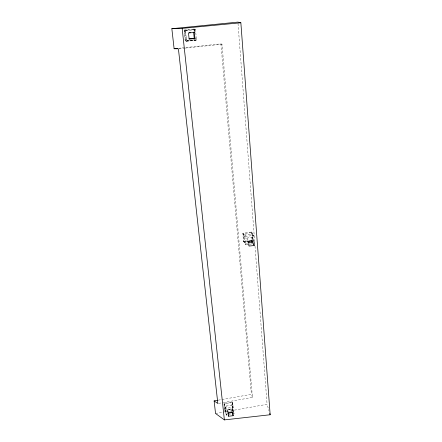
<?xml version="1.0" encoding="UTF-8"?>
<svg xmlns="http://www.w3.org/2000/svg" width="442" height="442" viewBox="0 0 442 442"><rect width="100%" height="100%" fill="white"/><g stroke="black" fill="none" stroke-linecap="round" stroke-linejoin="round"><path stroke-width="0.33" stroke-dasharray="2.21 1.66" d="M195.552 37.835L196.546 40.272L195.386 39.78L188.148 40.625L186.596 41.294L185.568 40.786L184.458 30.354L194.331 29.36L195.486 29.702L196.546 40.272L186.596 41.294L185.391 32.747L185.474 30.713L184.038 30.045L185.215 41.067L195.579 40.001L185.215 41.067M247.846 241.282L243.531 241.824L242.813 233.249L251.857 231.962L252.432 240.619M227.542 414.834L226.243 415.066L227.243 412.347L224.663 410.264L223.923 403.358L232.116 401.911L232.702 409.121L234.045 413.668L232.094 414.016M186.032 38.808L185.568 40.786L188.148 40.625M194.53 31.31L194.331 29.36L192.822 29.946L195.486 29.702L194.939 31.78L194.469 28.995L184.038 30.045M232.116 401.911L232.812 408.817L231.718 411.546M226.243 415.066L225.613 411.353L224.989 410.491L232.702 409.121L234.045 413.668L233.382 407.082L225.547 408.474L224.293 403.955L225.547 408.474L226.243 415.066L224.989 410.491L224.293 403.955L226.58 406.038L231.078 405.242L232.044 402.585L224.293 403.955L223.923 403.358M225.547 408.474L226.58 406.038M242.813 233.249L243.244 233.735L243.918 241.846L245.548 244.807L246.525 242.901L248.382 242.63M252.178 243.846L245.548 244.807L244.746 241.575L244.36 236.873L243.244 233.735L245.89 235.061L250.857 234.348L251.802 232.509L253.537 235.365L253.852 239.459M244.36 236.873L245.89 235.061M252.946 239.713L252.631 235.685L253.537 235.365L250.857 234.348M244.746 241.575L243.918 241.846L246.525 242.901M215.541 413.48L222.326 412.27M223.006 412.154L267.09 404.297L269.007 410.833M228.194 414.718L231.442 414.132M218.519 403.397L222.591 402.679M223.271 402.557L252.465 397.413L221.989 44.244L220.934 43.869L178.866 48.25M227.619 412.115L227.354 409.579L231.868 408.778L232.597 411.264M224.663 410.264L232.812 408.817M218.182 400.176L251.382 394.347L252.465 397.413M248.752 245.52L247.233 242.818L246.846 238.089L251.841 237.371L253.846 240.735M243.531 241.824L248.028 241.172M252.631 235.685L251.802 232.509L243.244 233.735L244.874 236.608L253.537 235.365M186.596 41.294L185.474 30.713L187.088 30.52L184.458 30.354L185.391 32.747M179.093 48.719L184.541 48.15M185.22 48.079L221.989 44.244M185.474 30.713L195.486 29.702M193.856 40.034L196.546 40.272M231.078 405.242L233.382 407.082L232.044 402.585L233.083 410.027M232.702 406.242L233.382 407.082M246.846 238.089L248.067 240.216M227.354 409.579L227.989 411.839M225.21 407.568L225.613 411.353M194.469 28.995L194.734 31.581M231.868 408.778L232.127 411.309M220.934 43.869L251.382 394.347M244.874 236.608L245.548 244.807M251.857 231.962L252.47 239.868M251.841 237.371L252.106 240.746M238.011 23.476L254.647 241.382M254.702 242.067L254.962 245.503M255.017 246.194L267.09 404.297"/><path stroke-width="0.66" d="M251.47 242.183L252.111 241.139M227.752 413.381L232.254 412.574L233.166 415.707L228.547 416.226L228.227 415.088M214.116 400.888L217.84 403.513L178.408 48.791L174.115 48.742L171.844 28.713L237.907 22.1L240.857 22.769L270.156 414.756L224.37 419.9L215.541 413.48L214.116 400.888L217.503 400.297M248.503 241.183L251.774 240.713M248.382 242.63L252.211 242.094L254.211 245.52L249.056 246.061L248.675 241.277L253.846 240.735L254.211 245.52M174.115 48.742L177.513 48.388M189.11 38.785L194.22 38.261L195.005 38.581L194.381 32.426L193.602 32.161L194.22 38.261M189.11 32.614L190.397 32.487M171.844 28.713L182.165 28.382L240.857 22.769M194.381 32.426L188.485 32.99L189.132 39.145L195.005 38.581M269.775 413.447L270.156 414.756M182.165 28.382L224.37 419.9M228.547 416.226L228.144 412.408L232.779 411.889L233.166 415.707M252.106 240.746L252.211 242.094"/></g></svg>
